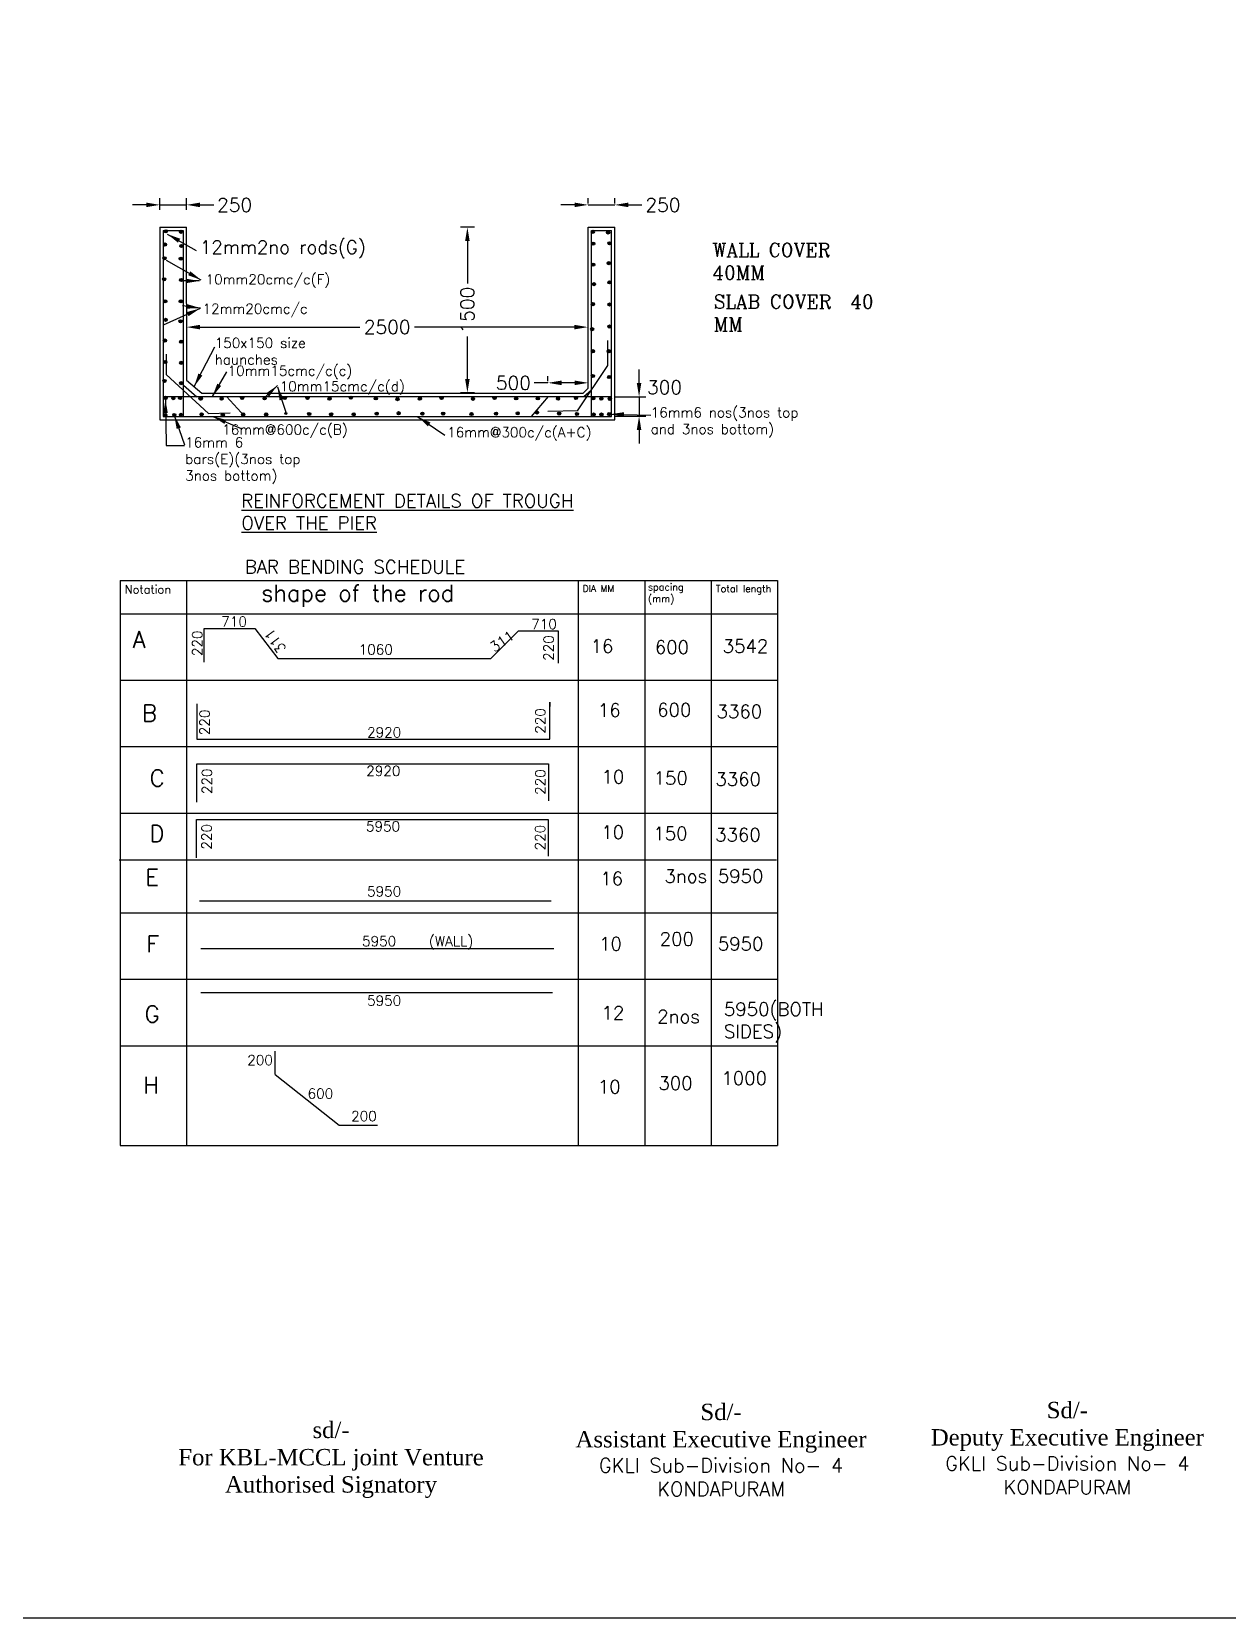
# Model space of a CAD drawing. Header units: inches. Extents: x 52682 to 53462, y 80994 to 81522.
# Drawn here: x 53029 to 53248.3, y 80993.9 to 81284.9 of the extents above; entities that cross this region are included whole.
import ezdxf

# ---------------------------------------------------------------- set-up
doc = ezdxf.new("R2010")
doc.units = ezdxf.units.IN
doc.header["$MEASUREMENT"] = 0
doc.styles.add('RC', font='romanc.shx')
doc.styles.get("Standard").update_dxf_attribs({"font": 'romans.shx'})
doc.dimstyles.new('ISO-25', dxfattribs={"dimtxt": 2.5, "dimasz": 2.5, "dimexe": 1.25, "dimexo": 0.625, "dimtad": 1, "dimtxsty": 'Standard', "dimcen": 2.5, "dimadec": 0, "dimazin": 0, "dimtfac": 1, "dimtmove": 0, "dimatfit": 3, "dimfxl": 1, "dimarcsym": 0})

# ---------------------------------------------------------------- blocks, each defined once
blk = doc.blocks.new('*D335')
at = {"color": 0, "lineweight": -2, "transparency": 16777216}
for p, q in [((53052.49, 81252.23), (53052.49, 81254.4)), ((53057.37, 81252.23), (53057.37, 81254.4)), ((53049.99, 81253.15), (53047.49, 81253.15)), ((53052.49, 81253.15), (53057.37, 81253.15)), ((53059.87, 81253.15), (53062.37, 81253.15))]:
    blk.add_line(p, q, dxfattribs=at)
at = {"color": 0, "transparency": 16777216}
for points in [[(53049.99, 81253.57), (53049.99, 81252.73), (53052.49, 81253.15)], [(53059.87, 81253.57), (53059.87, 81252.73), (53057.37, 81253.15)]]:
    blk.add_solid(points, dxfattribs=at)
at = {"color": 0, "transparency": 16777216, "insert": (53066.21, 81253.15), "char_height": 2.5, "attachment_point": 5}
blk.add_mtext('250', dxfattribs=at)
blk = doc.blocks.new('*D336')
at = {"color": 0, "lineweight": -2, "transparency": 16777216}
for p, q in [((53131.05, 81253.39), (53131.05, 81254.4)), ((53135.92, 81253.39), (53135.92, 81254.4)), ((53128.55, 81253.15), (53126.05, 81253.15)), ((53131.05, 81253.15), (53135.92, 81253.15)), ((53138.42, 81253.15), (53140.92, 81253.15))]:
    blk.add_line(p, q, dxfattribs=at)
at = {"color": 0, "transparency": 16777216}
for points in [[(53128.55, 81253.57), (53128.55, 81252.73), (53131.05, 81253.15)], [(53138.42, 81253.57), (53138.42, 81252.73), (53135.92, 81253.15)]]:
    blk.add_solid(points, dxfattribs=at)
at = {"color": 0, "transparency": 16777216, "insert": (53144.76, 81253.15), "char_height": 2.5, "attachment_point": 5}
blk.add_mtext('250', dxfattribs=at)
blk = doc.blocks.new('*D337')
at = {"color": 0, "lineweight": -2, "transparency": 16777216}
for p, q in [((53057.38, 81230.44), (53057.38, 81229.48)), ((53059.88, 81230.73), (53089.16, 81230.73)), ((53128.49, 81230.73), (53099.21, 81230.73)), ((53130.99, 81230.44), (53130.99, 81229.48))]:
    blk.add_line(p, q, dxfattribs=at)
at = {"color": 0, "transparency": 16777216}
for points in [[(53059.88, 81231.15), (53059.88, 81230.31), (53057.38, 81230.73)], [(53128.49, 81231.15), (53128.49, 81230.31), (53130.99, 81230.73)]]:
    blk.add_solid(points, dxfattribs=at)
at = {"color": 0, "transparency": 16777216, "insert": (53094.19, 81230.73), "char_height": 2.5, "attachment_point": 5}
blk.add_mtext('2500', dxfattribs=at)
blk = doc.blocks.new('*D338')
at = {"color": 0, "lineweight": -2, "transparency": 16777216}
for p, q in [((53110.18, 81249.04), (53107.65, 81249.04)), ((53108.9, 81246.54), (53108.9, 81238.71)), ((53108.9, 81221.19), (53108.9, 81229.01)), ((53110.18, 81218.69), (53107.65, 81218.69))]:
    blk.add_line(p, q, dxfattribs=at)
at = {"color": 0, "transparency": 16777216}
for points in [[(53108.48, 81246.54), (53109.31, 81246.54), (53108.9, 81249.04)], [(53108.48, 81221.19), (53109.31, 81221.19), (53108.9, 81218.69)]]:
    blk.add_solid(points, dxfattribs=at)
at = {"color": 0, "transparency": 16777216, "insert": (53108.9, 81233.86), "char_height": 2.5, "attachment_point": 5, "rotation": 90}
blk.add_mtext('1500', dxfattribs=at)
blk = doc.blocks.new('*D339')
at = {"color": 0, "lineweight": -2, "transparency": 16777216}
for p, q in [((53123.67, 81220.8), (53123.67, 81221.76)), ((53131.07, 81220.8), (53131.07, 81221.76)), ((53123.67, 81220.51), (53121.17, 81220.51)), ((53128.57, 81220.51), (53126.17, 81220.51))]:
    blk.add_line(p, q, dxfattribs=at)
at = {"color": 0, "transparency": 16777216}
for points in [[(53126.17, 81220.93), (53126.17, 81220.09), (53123.67, 81220.51)], [(53128.57, 81220.93), (53128.57, 81220.09), (53131.07, 81220.51)]]:
    blk.add_solid(points, dxfattribs=at)
at = {"color": 0, "transparency": 16777216, "insert": (53117.34, 81220.51), "char_height": 2.5, "attachment_point": 5}
blk.add_mtext('500', dxfattribs=at)
blk = doc.blocks.new('*D340')
at = {"color": 0, "lineweight": -2, "transparency": 16777216}
for p, q in [((53140.39, 81220.47), (53140.39, 81222.97)), ((53135.92, 81217.97), (53141.64, 81217.97)), ((53140.39, 81217.97), (53140.39, 81214.39)), ((53135.87, 81214.39), (53141.64, 81214.39)), ((53140.39, 81211.89), (53140.39, 81209.39))]:
    blk.add_line(p, q, dxfattribs=at)
at = {"color": 0, "transparency": 16777216}
for points in [[(53139.97, 81220.47), (53140.8, 81220.47), (53140.39, 81217.97)], [(53139.97, 81211.89), (53140.8, 81211.89), (53140.39, 81214.39)]]:
    blk.add_solid(points, dxfattribs=at)
at = {"color": 0, "transparency": 16777216, "insert": (53145.06, 81219.71), "char_height": 2.5, "attachment_point": 5}
blk.add_mtext('300', dxfattribs=at)

msp = doc.modelspace()

# ---------------------------------------------------------------- hatches: boundary and pattern name
h = msp.add_hatch(color=256)
edge = h.paths.add_edge_path()
edge.add_arc((53053.579, 81248.309), 0.291, 0, 360)
h = msp.add_hatch(color=256)
edge = h.paths.add_edge_path()
edge.add_arc((53056.374, 81248.202), 0.291, 0, 360)
h = msp.add_hatch(color=256)
edge = h.paths.add_edge_path()
edge.add_arc((53131.912, 81248.202), 0.291, 0, 360)
h = msp.add_hatch(color=256)
edge = h.paths.add_edge_path()
edge.add_arc((53134.707, 81248.095), 0.291, 0, 360)
h = msp.add_hatch(color=256)
edge = h.paths.add_edge_path()
edge.add_arc((53053.431, 81245.866), 0.291, 0, 360)
h = msp.add_hatch(color=256)
edge = h.paths.add_edge_path()
edge.add_arc((53056.442, 81245.606), 0.291, 0, 360)
h = msp.add_hatch(color=256)
edge = h.paths.add_edge_path()
edge.add_arc((53131.986, 81246.034), 0.291, 0, 360)
h = msp.add_hatch(color=256)
edge = h.paths.add_edge_path()
edge.add_arc((53134.961, 81246.102), 0.291, 0, 360)
h = msp.add_hatch(color=256)
edge = h.paths.add_edge_path()
edge.add_arc((53053.347, 81243.356), 0.291, 0, 360)
h = msp.add_hatch(color=256)
edge = h.paths.add_edge_path()
edge.add_arc((53056.323, 81243.288), 0.291, 0, 360)
h = msp.add_hatch(color=256)
edge = h.paths.add_edge_path()
edge.add_arc((53131.986, 81242.183), 0.291, 0, 360)
h = msp.add_hatch(color=256)
edge = h.paths.add_edge_path()
edge.add_arc((53134.826, 81242.453), 0.291, 0, 360)
h = msp.add_hatch(color=256)
edge = h.paths.add_edge_path()
edge.add_arc((53053.28, 81239.504), 0.291, 0, 360)
h = msp.add_hatch(color=256)
edge = h.paths.add_edge_path()
edge.add_arc((53056.39, 81239.369), 0.291, 0, 360)
h = msp.add_hatch(color=256)
edge = h.paths.add_edge_path()
edge.add_arc((53132.121, 81238.602), 0.291, 0, 360)
h = msp.add_hatch(color=256)
edge = h.paths.add_edge_path()
edge.add_arc((53134.961, 81238.939), 0.291, 0, 360)
h = msp.add_hatch(color=256)
edge = h.paths.add_edge_path()
edge.add_arc((53053.483, 81235.45), 0.291, 0, 360)
h = msp.add_hatch(color=256)
edge = h.paths.add_edge_path()
edge.add_arc((53056.323, 81235.45), 0.291, 0, 360)
h = msp.add_hatch(color=256)
edge = h.paths.add_edge_path()
edge.add_arc((53131.918, 81234.953), 0.291, 0, 360)
h = msp.add_hatch(color=256)
edge = h.paths.add_edge_path()
edge.add_arc((53134.961, 81234.885), 0.291, 0, 360)
h = msp.add_hatch(color=256)
edge = h.paths.add_edge_path()
edge.add_arc((53053.552, 81232.073), 0.291, 0, 360)
h = msp.add_hatch(color=256)
edge = h.paths.add_edge_path()
edge.add_arc((53056.274, 81231.801), 0.291, 0, 360)
h = msp.add_hatch(color=256)
edge = h.paths.add_edge_path()
edge.add_arc((53131.783, 81230.358), 0.291, 0, 360)
h = msp.add_hatch(color=256)
edge = h.paths.add_edge_path()
edge.add_arc((53134.961, 81230.831), 0.291, 0, 360)
h = msp.add_hatch(color=256)
edge = h.paths.add_edge_path()
edge.add_arc((53053.416, 81228.265), 0.291, 0, 360)
h = msp.add_hatch(color=256)
edge = h.paths.add_edge_path()
edge.add_arc((53056.41, 81228.061), 0.291, 0, 360)
h = msp.add_hatch(color=256)
edge = h.paths.add_edge_path()
edge.add_arc((53053.484, 81224.321), 0.291, 0, 360)
h = msp.add_hatch(color=256)
edge = h.paths.add_edge_path()
edge.add_arc((53056.41, 81224.185), 0.291, 0, 360)
h = msp.add_hatch(color=256)
edge = h.paths.add_edge_path()
edge.add_arc((53131.918, 81226.304), 0.291, 0, 360)
h = msp.add_hatch(color=256)
edge = h.paths.add_edge_path()
edge.add_arc((53134.826, 81226.304), 0.291, 0, 360)
h = msp.add_hatch(color=256)
edge = h.paths.add_edge_path()
edge.add_arc((53131.918, 81221.777), 0.291, 0, 360)
h = msp.add_hatch(color=256)
edge = h.paths.add_edge_path()
edge.add_arc((53134.894, 81221.574), 0.291, 0, 360)
h = msp.add_hatch(color=256)
edge = h.paths.add_edge_path()
edge.add_arc((53053.348, 81220.853), 0.291, 0, 360)
h = msp.add_hatch(color=256)
edge = h.paths.add_edge_path()
edge.add_arc((53056.41, 81220.445), 0.291, 0, 360)
h = msp.add_hatch(color=256)
edge = h.paths.add_edge_path()
edge.add_arc((53053.543, 81217.746), 0.291, 0, 360)
h = msp.add_hatch(color=256)
edge = h.paths.add_edge_path()
edge.add_arc((53054.955, 81217.712), 0.291, 0, 360)
h = msp.add_hatch(color=256)
edge = h.paths.add_edge_path()
edge.add_arc((53056.189, 81217.722), 0.291, 0, 360)
h = msp.add_hatch(color=256)
edge = h.paths.add_edge_path()
edge.add_arc((53059.942, 81217.614), 0.291, 0, 360)
h = msp.add_hatch(color=256)
edge = h.paths.add_edge_path()
edge.add_arc((53059.945, 81217.614), 0.291, 0, 360)
h = msp.add_hatch(color=256)
edge = h.paths.add_edge_path()
edge.add_arc((53059.945, 81217.614), 0.291, 0, 360)
h = msp.add_hatch(color=256)
edge = h.paths.add_edge_path()
edge.add_arc((53059.948, 81217.614), 0.291, 0, 360)
h = msp.add_hatch(color=256)
edge = h.paths.add_edge_path()
edge.add_arc((53059.948, 81217.614), 0.291, 0, 360)
h = msp.add_hatch(color=256)
edge = h.paths.add_edge_path()
edge.add_arc((53059.948, 81217.614), 0.291, 0, 360)
h = msp.add_hatch(color=256)
edge = h.paths.add_edge_path()
edge.add_arc((53059.951, 81217.614), 0.291, 0, 360)
h = msp.add_hatch(color=256)
edge = h.paths.add_edge_path()
edge.add_arc((53059.951, 81217.614), 0.291, 0, 360)
h = msp.add_hatch(color=256)
edge = h.paths.add_edge_path()
edge.add_arc((53059.951, 81217.614), 0.291, 0, 360)
h = msp.add_hatch(color=256)
edge = h.paths.add_edge_path()
edge.add_arc((53059.951, 81217.614), 0.291, 0, 360)
h = msp.add_hatch(color=256)
edge = h.paths.add_edge_path()
edge.add_arc((53059.954, 81217.614), 0.291, 0, 360)
h = msp.add_hatch(color=256)
edge = h.paths.add_edge_path()
edge.add_arc((53059.954, 81217.614), 0.291, 0, 360)
h = msp.add_hatch(color=256)
edge = h.paths.add_edge_path()
edge.add_arc((53059.954, 81217.614), 0.291, 0, 360)
h = msp.add_hatch(color=256)
edge = h.paths.add_edge_path()
edge.add_arc((53059.954, 81217.614), 0.291, 0, 360)
h = msp.add_hatch(color=256)
edge = h.paths.add_edge_path()
edge.add_arc((53059.954, 81217.614), 0.291, 0, 360)
h = msp.add_hatch(color=256)
edge = h.paths.add_edge_path()
edge.add_arc((53059.957, 81217.614), 0.291, 0, 360)
h = msp.add_hatch(color=256)
edge = h.paths.add_edge_path()
edge.add_arc((53059.957, 81217.614), 0.291, 0, 360)
h = msp.add_hatch(color=256)
edge = h.paths.add_edge_path()
edge.add_arc((53059.957, 81217.614), 0.291, 0, 360)
h = msp.add_hatch(color=256)
edge = h.paths.add_edge_path()
edge.add_arc((53059.957, 81217.614), 0.291, 0, 360)
h = msp.add_hatch(color=256)
edge = h.paths.add_edge_path()
edge.add_arc((53059.957, 81217.614), 0.291, 0, 360)
h = msp.add_hatch(color=256)
edge = h.paths.add_edge_path()
edge.add_arc((53059.957, 81217.614), 0.291, 0, 360)
h = msp.add_hatch(color=256)
edge = h.paths.add_edge_path()
edge.add_arc((53059.96, 81217.614), 0.291, 0, 360)
h = msp.add_hatch(color=256)
edge = h.paths.add_edge_path()
edge.add_arc((53059.96, 81217.614), 0.291, 0, 360)
h = msp.add_hatch(color=256)
edge = h.paths.add_edge_path()
edge.add_arc((53059.96, 81217.614), 0.291, 0, 360)
h = msp.add_hatch(color=256)
edge = h.paths.add_edge_path()
edge.add_arc((53059.96, 81217.614), 0.291, 0, 360)
h = msp.add_hatch(color=256)
edge = h.paths.add_edge_path()
edge.add_arc((53059.96, 81217.614), 0.291, 0, 360)
h = msp.add_hatch(color=256)
edge = h.paths.add_edge_path()
edge.add_arc((53059.96, 81217.614), 0.291, 0, 360)
h = msp.add_hatch(color=256)
edge = h.paths.add_edge_path()
edge.add_arc((53059.96, 81217.614), 0.291, 0, 360)
h = msp.add_hatch(color=256)
edge = h.paths.add_edge_path()
edge.add_arc((53059.963, 81217.614), 0.291, 0, 360)
h = msp.add_hatch(color=256)
edge = h.paths.add_edge_path()
edge.add_arc((53059.963, 81217.614), 0.291, 0, 360)
h = msp.add_hatch(color=256)
edge = h.paths.add_edge_path()
edge.add_arc((53059.963, 81217.614), 0.291, 0, 360)
h = msp.add_hatch(color=256)
edge = h.paths.add_edge_path()
edge.add_arc((53059.963, 81217.614), 0.291, 0, 360)
h = msp.add_hatch(color=256)
edge = h.paths.add_edge_path()
edge.add_arc((53059.963, 81217.614), 0.291, 0, 360)
h = msp.add_hatch(color=256)
edge = h.paths.add_edge_path()
edge.add_arc((53059.963, 81217.614), 0.291, 0, 360)
h = msp.add_hatch(color=256)
edge = h.paths.add_edge_path()
edge.add_arc((53059.963, 81217.614), 0.291, 0, 360)
h = msp.add_hatch(color=256)
edge = h.paths.add_edge_path()
edge.add_arc((53059.963, 81217.614), 0.291, 0, 360)
h = msp.add_hatch(color=256)
edge = h.paths.add_edge_path()
edge.add_arc((53059.967, 81217.614), 0.291, 0, 360)
h = msp.add_hatch(color=256)
edge = h.paths.add_edge_path()
edge.add_arc((53059.967, 81217.614), 0.291, 0, 360)
h = msp.add_hatch(color=256)
edge = h.paths.add_edge_path()
edge.add_arc((53059.967, 81217.614), 0.291, 0, 360)
h = msp.add_hatch(color=256)
edge = h.paths.add_edge_path()
edge.add_arc((53059.967, 81217.614), 0.291, 0, 360)
h = msp.add_hatch(color=256)
edge = h.paths.add_edge_path()
edge.add_arc((53059.967, 81217.614), 0.291, 0, 360)
h = msp.add_hatch(color=256)
edge = h.paths.add_edge_path()
edge.add_arc((53059.967, 81217.614), 0.291, 0, 360)
h = msp.add_hatch(color=256)
edge = h.paths.add_edge_path()
edge.add_arc((53059.967, 81217.614), 0.291, 0, 360)
h = msp.add_hatch(color=256)
edge = h.paths.add_edge_path()
edge.add_arc((53059.967, 81217.614), 0.291, 0, 360)
h = msp.add_hatch(color=256)
edge = h.paths.add_edge_path()
edge.add_arc((53059.967, 81217.614), 0.291, 0, 360)
h = msp.add_hatch(color=256)
edge = h.paths.add_edge_path()
edge.add_arc((53059.97, 81217.614), 0.291, 0, 360)
h = msp.add_hatch(color=256)
edge = h.paths.add_edge_path()
edge.add_arc((53059.97, 81217.614), 0.291, 0, 360)
h = msp.add_hatch(color=256)
edge = h.paths.add_edge_path()
edge.add_arc((53059.97, 81217.614), 0.291, 0, 360)
h = msp.add_hatch(color=256)
edge = h.paths.add_edge_path()
edge.add_arc((53059.97, 81217.614), 0.291, 0, 360)
h = msp.add_hatch(color=256)
edge = h.paths.add_edge_path()
edge.add_arc((53059.97, 81217.614), 0.291, 0, 360)
h = msp.add_hatch(color=256)
edge = h.paths.add_edge_path()
edge.add_arc((53059.97, 81217.614), 0.291, 0, 360)
h = msp.add_hatch(color=256)
edge = h.paths.add_edge_path()
edge.add_arc((53059.97, 81217.614), 0.291, 0, 360)
h = msp.add_hatch(color=256)
edge = h.paths.add_edge_path()
edge.add_arc((53059.97, 81217.614), 0.291, 0, 360)
h = msp.add_hatch(color=256)
edge = h.paths.add_edge_path()
edge.add_arc((53059.97, 81217.614), 0.291, 0, 360)
h = msp.add_hatch(color=256)
edge = h.paths.add_edge_path()
edge.add_arc((53059.97, 81217.614), 0.291, 0, 360)
h = msp.add_hatch(color=256)
edge = h.paths.add_edge_path()
edge.add_arc((53059.973, 81217.614), 0.291, 0, 360)
h = msp.add_hatch(color=256)
edge = h.paths.add_edge_path()
edge.add_arc((53059.973, 81217.614), 0.291, 0, 360)
h = msp.add_hatch(color=256)
edge = h.paths.add_edge_path()
edge.add_arc((53059.973, 81217.614), 0.291, 0, 360)
h = msp.add_hatch(color=256)
edge = h.paths.add_edge_path()
edge.add_arc((53059.973, 81217.614), 0.291, 0, 360)
h = msp.add_hatch(color=256)
edge = h.paths.add_edge_path()
edge.add_arc((53059.973, 81217.614), 0.291, 0, 360)
h = msp.add_hatch(color=256)
edge = h.paths.add_edge_path()
edge.add_arc((53059.973, 81217.614), 0.291, 0, 360)
h = msp.add_hatch(color=256)
edge = h.paths.add_edge_path()
edge.add_arc((53059.973, 81217.614), 0.291, 0, 360)
h = msp.add_hatch(color=256)
edge = h.paths.add_edge_path()
edge.add_arc((53059.973, 81217.614), 0.291, 0, 360)
h = msp.add_hatch(color=256)
edge = h.paths.add_edge_path()
edge.add_arc((53059.973, 81217.614), 0.291, 0, 360)
h = msp.add_hatch(color=256)
edge = h.paths.add_edge_path()
edge.add_arc((53059.976, 81217.614), 0.291, 0, 360)
h = msp.add_hatch(color=256)
edge = h.paths.add_edge_path()
edge.add_arc((53059.976, 81217.614), 0.291, 0, 360)
h = msp.add_hatch(color=256)
edge = h.paths.add_edge_path()
edge.add_arc((53059.976, 81217.614), 0.291, 0, 360)
h = msp.add_hatch(color=256)
edge = h.paths.add_edge_path()
edge.add_arc((53059.976, 81217.614), 0.291, 0, 360)
h = msp.add_hatch(color=256)
edge = h.paths.add_edge_path()
edge.add_arc((53059.976, 81217.614), 0.291, 0, 360)
h = msp.add_hatch(color=256)
edge = h.paths.add_edge_path()
edge.add_arc((53059.976, 81217.614), 0.291, 0, 360)
h = msp.add_hatch(color=256)
edge = h.paths.add_edge_path()
edge.add_arc((53059.976, 81217.614), 0.291, 0, 360)
h = msp.add_hatch(color=256)
edge = h.paths.add_edge_path()
edge.add_arc((53059.976, 81217.614), 0.291, 0, 360)
h = msp.add_hatch(color=256)
edge = h.paths.add_edge_path()
edge.add_arc((53059.979, 81217.614), 0.291, 0, 360)
h = msp.add_hatch(color=256)
edge = h.paths.add_edge_path()
edge.add_arc((53059.979, 81217.614), 0.291, 0, 360)
h = msp.add_hatch(color=256)
edge = h.paths.add_edge_path()
edge.add_arc((53059.979, 81217.614), 0.291, 0, 360)
h = msp.add_hatch(color=256)
edge = h.paths.add_edge_path()
edge.add_arc((53059.979, 81217.614), 0.291, 0, 360)
h = msp.add_hatch(color=256)
edge = h.paths.add_edge_path()
edge.add_arc((53059.979, 81217.614), 0.291, 0, 360)
h = msp.add_hatch(color=256)
edge = h.paths.add_edge_path()
edge.add_arc((53059.979, 81217.614), 0.291, 0, 360)
h = msp.add_hatch(color=256)
edge = h.paths.add_edge_path()
edge.add_arc((53059.979, 81217.614), 0.291, 0, 360)
h = msp.add_hatch(color=256)
edge = h.paths.add_edge_path()
edge.add_arc((53059.982, 81217.614), 0.291, 0, 360)
h = msp.add_hatch(color=256)
edge = h.paths.add_edge_path()
edge.add_arc((53059.982, 81217.614), 0.291, 0, 360)
h = msp.add_hatch(color=256)
edge = h.paths.add_edge_path()
edge.add_arc((53059.982, 81217.614), 0.291, 0, 360)
h = msp.add_hatch(color=256)
edge = h.paths.add_edge_path()
edge.add_arc((53059.982, 81217.614), 0.291, 0, 360)
h = msp.add_hatch(color=256)
edge = h.paths.add_edge_path()
edge.add_arc((53059.982, 81217.614), 0.291, 0, 360)
h = msp.add_hatch(color=256)
edge = h.paths.add_edge_path()
edge.add_arc((53059.982, 81217.614), 0.291, 0, 360)
h = msp.add_hatch(color=256)
edge = h.paths.add_edge_path()
edge.add_arc((53059.985, 81217.614), 0.291, 0, 360)
h = msp.add_hatch(color=256)
edge = h.paths.add_edge_path()
edge.add_arc((53059.985, 81217.614), 0.291, 0, 360)
h = msp.add_hatch(color=256)
edge = h.paths.add_edge_path()
edge.add_arc((53059.985, 81217.614), 0.291, 0, 360)
h = msp.add_hatch(color=256)
edge = h.paths.add_edge_path()
edge.add_arc((53059.985, 81217.614), 0.291, 0, 360)
h = msp.add_hatch(color=256)
edge = h.paths.add_edge_path()
edge.add_arc((53059.985, 81217.614), 0.291, 0, 360)
h = msp.add_hatch(color=256)
edge = h.paths.add_edge_path()
edge.add_arc((53059.988, 81217.614), 0.291, 0, 360)
h = msp.add_hatch(color=256)
edge = h.paths.add_edge_path()
edge.add_arc((53059.988, 81217.614), 0.291, 0, 360)
h = msp.add_hatch(color=256)
edge = h.paths.add_edge_path()
edge.add_arc((53059.988, 81217.614), 0.291, 0, 360)
h = msp.add_hatch(color=256)
edge = h.paths.add_edge_path()
edge.add_arc((53059.988, 81217.614), 0.291, 0, 360)
h = msp.add_hatch(color=256)
edge = h.paths.add_edge_path()
edge.add_arc((53059.991, 81217.614), 0.291, 0, 360)
h = msp.add_hatch(color=256)
edge = h.paths.add_edge_path()
edge.add_arc((53059.991, 81217.614), 0.291, 0, 360)
h = msp.add_hatch(color=256)
edge = h.paths.add_edge_path()
edge.add_arc((53059.991, 81217.614), 0.291, 0, 360)
h = msp.add_hatch(color=256)
edge = h.paths.add_edge_path()
edge.add_arc((53059.994, 81217.614), 0.291, 0, 360)
h = msp.add_hatch(color=256)
edge = h.paths.add_edge_path()
edge.add_arc((53059.994, 81217.614), 0.291, 0, 360)
h = msp.add_hatch(color=256)
edge = h.paths.add_edge_path()
edge.add_arc((53059.997, 81217.614), 0.291, 0, 360)
h = msp.add_hatch(color=256)
edge = h.paths.add_edge_path()
edge.add_arc((53063.827, 81217.595), 0.291, 0, 360)
h = msp.add_hatch(color=256)
edge = h.paths.add_edge_path()
edge.add_arc((53067.593, 81217.731), 0.291, 0, 360)
h = msp.add_hatch(color=256)
edge = h.paths.add_edge_path()
edge.add_arc((53071.702, 81217.663), 0.291, 0, 360)
h = msp.add_hatch(color=256)
edge = h.paths.add_edge_path()
edge.add_arc((53075.4, 81217.731), 0.291, 0, 360)
h = msp.add_hatch(color=256)
edge = h.paths.add_edge_path()
edge.add_arc((53079.577, 81217.731), 0.291, 0, 360)
h = msp.add_hatch(color=256)
edge = h.paths.add_edge_path()
edge.add_arc((53083.617, 81217.595), 0.291, 0, 360)
h = msp.add_hatch(color=256)
edge = h.paths.add_edge_path()
edge.add_arc((53087.521, 81217.8), 0.291, 0, 360)
h = msp.add_hatch(color=256)
edge = h.paths.add_edge_path()
edge.add_arc((53092.109, 81217.663), 0.291, 0, 360)
h = msp.add_hatch(color=256)
edge = h.paths.add_edge_path()
edge.add_arc((53096.081, 81217.526), 0.291, 0, 360)
h = msp.add_hatch(color=256)
edge = h.paths.add_edge_path()
edge.add_arc((53100.189, 81217.595), 0.291, 0, 360)
h = msp.add_hatch(color=256)
edge = h.paths.add_edge_path()
edge.add_arc((53104.161, 81217.731), 0.291, 0, 360)
h = msp.add_hatch(color=256)
edge = h.paths.add_edge_path()
edge.add_arc((53109.931, 81217.573), 0.291, 0, 360)
h = msp.add_hatch(color=256)
edge = h.paths.add_edge_path()
edge.add_arc((53113.885, 81217.732), 0.291, 0, 360)
h = msp.add_hatch(color=256)
edge = h.paths.add_edge_path()
edge.add_arc((53117.851, 81217.661), 0.291, 0, 360)
h = msp.add_hatch(color=256)
edge = h.paths.add_edge_path()
edge.add_arc((53121.816, 81217.661), 0.291, 0, 360)
h = msp.add_hatch(color=256)
edge = h.paths.add_edge_path()
edge.add_arc((53125.526, 81217.595), 0.291, 0, 360)
h = msp.add_hatch(color=256)
edge = h.paths.add_edge_path()
edge.add_arc((53128.813, 81217.731), 0.291, 0, 360)
h = msp.add_hatch(color=256)
edge = h.paths.add_edge_path()
edge.add_arc((53131.991, 81217.676), 0.291, 0, 360)
h = msp.add_hatch(color=256)
edge = h.paths.add_edge_path()
edge.add_arc((53133.459, 81217.624), 0.291, 0, 360)
h = msp.add_hatch(color=256)
edge = h.paths.add_edge_path()
edge.add_arc((53135.025, 81217.547), 0.291, 0, 360)
h = msp.add_hatch(color=256)
edge = h.paths.add_edge_path()
edge.add_arc((53053.478, 81214.585), 0.291, 0, 360)
h = msp.add_hatch(color=256)
edge = h.paths.add_edge_path()
edge.add_arc((53055.147, 81214.623), 0.291, 0, 360)
h = msp.add_hatch(color=256)
edge = h.paths.add_edge_path()
edge.add_arc((53056.383, 81214.65), 0.291, 0, 360)
h = msp.add_hatch(color=256)
edge = h.paths.add_edge_path()
edge.add_arc((53060.153, 81214.734), 0.291, 0, 360)
h = msp.add_hatch(color=256)
edge = h.paths.add_edge_path()
edge.add_arc((53064.032, 81214.666), 0.291, 0, 360)
h = msp.add_hatch(color=256)
edge = h.paths.add_edge_path()
edge.add_arc((53067.775, 81214.734), 0.291, 0, 360)
h = msp.add_hatch(color=256)
edge = h.paths.add_edge_path()
edge.add_arc((53071.994, 81214.734), 0.291, 0, 360)
h = msp.add_hatch(color=256)
edge = h.paths.add_edge_path()
edge.add_arc((53075.582, 81214.908), 0.189, 0, 360)
h = msp.add_hatch(color=256)
edge = h.paths.add_edge_path()
edge.add_arc((53079.887, 81214.802), 0.291, 0, 360)
h = msp.add_hatch(color=256)
edge = h.paths.add_edge_path()
edge.add_arc((53083.9, 81214.739), 0.291, 0, 360)
h = msp.add_hatch(color=256)
edge = h.paths.add_edge_path()
edge.add_arc((53088.053, 81214.734), 0.291, 0, 360)
h = msp.add_hatch(color=256)
edge = h.paths.add_edge_path()
edge.add_arc((53092.272, 81214.87), 0.291, 0, 360)
h = msp.add_hatch(color=256)
edge = h.paths.add_edge_path()
edge.add_arc((53096.287, 81214.938), 0.291, 0, 360)
h = msp.add_hatch(color=256)
edge = h.paths.add_edge_path()
edge.add_arc((53100.642, 81214.87), 0.291, 0, 360)
h = msp.add_hatch(color=256)
edge = h.paths.add_edge_path()
edge.add_arc((53104.453, 81214.87), 0.291, 0, 360)
h = msp.add_hatch(color=256)
edge = h.paths.add_edge_path()
edge.add_arc((53109.647, 81214.792), 0.291, 0, 360)
h = msp.add_hatch(color=256)
edge = h.paths.add_edge_path()
edge.add_arc((53114.159, 81214.863), 0.291, 0, 360)
h = msp.add_hatch(color=256)
edge = h.paths.add_edge_path()
edge.add_arc((53118.124, 81214.928), 0.291, 0, 360)
h = msp.add_hatch(color=256)
edge = h.paths.add_edge_path()
edge.add_arc((53121.679, 81215.065), 0.291, 0, 360)
h = msp.add_hatch(color=256)
edge = h.paths.add_edge_path()
edge.add_arc((53125.728, 81214.87), 0.291, 0, 360)
h = msp.add_hatch(color=256)
edge = h.paths.add_edge_path()
edge.add_arc((53128.994, 81214.802), 0.291, 0, 360)
h = msp.add_hatch(color=256)
edge = h.paths.add_edge_path()
edge.add_arc((53132.056, 81214.709), 0.291, 0, 360)
h = msp.add_hatch(color=256)
edge = h.paths.add_edge_path()
edge.add_arc((53133.482, 81214.7), 0.291, 0, 360)
h = msp.add_hatch(color=256)
edge = h.paths.add_edge_path()
edge.add_arc((53134.896, 81214.774), 0.291, 0, 360)

# ---------------------------------------------------------------- linework, layer by layer
for p, q in [((53052.494, 81249.051), (53057.369, 81249.056)), ((53052.494, 81249.051), (53052.494, 81213.739)), ((53053.103, 81248.427), (53053.103, 81214.334)), ((53053.103, 81248.427), (53053.103, 81214.334)), ((53053.103, 81248.427), (53053.103, 81214.334)), ((53053.103, 81248.427), (53056.759, 81248.427)), ((53056.759, 81248.427), (53056.759, 81214.334)), ((53057.342, 81249.052), (53057.369, 81220.992)), ((53131.054, 81219.469), (53131.048, 81249.037)), ((53131.048, 81249.037), (53135.923, 81249.037)), ((53131.657, 81214.334), (53131.657, 81248.427)), ((53131.657, 81248.427), (53135.314, 81248.427)), ((53135.314, 81214.334), (53135.314, 81248.427)), ((53135.314, 81248.427), (53135.314, 81248.427)), ((53135.314, 81248.427), (53135.314, 81248.427)), ((53135.93, 81213.725), (53135.923, 81249.037)), ((53134.629, 81223.715), (53134.629, 81228.304)), ((53053.656, 81225.768), (53053.656, 81222.025)), ((53053.656, 81222.025), (53061.391, 81214.901)), ((53129.07, 81215.384), (53134.629, 81223.715)), ((53056.738, 81219.913), (53056.738, 81219.719)), ((53056.738, 81219.719), (53056.835, 81219.719)), ((53056.835, 81219.719), (53056.835, 81220.108)), ((53056.835, 81220.108), (53059.269, 81217.968)), ((53057.373, 81221.025), (53060.186, 81218.597)), ((53060.167, 81218.6), (53130.126, 81218.624)), ((53125.128, 81218.61), (53125.243, 81218.61)), ((53130.148, 81218.617), (53131.004, 81219.502)), ((53130.267, 81217.993), (53131.661, 81219.248)), ((53053.103, 81217.99), (53135.314, 81217.99)), ((53059.269, 81217.968), (53059.074, 81217.968)), ((53064.716, 81217.996), (53068.056, 81214.355)), ((53123.735, 81217.996), (53120.597, 81214.355)), ((53129.19, 81215.384), (53123.631, 81215.263)), ((53052.494, 81213.739), (53135.93, 81213.725)), ((53053.103, 81214.334), (53135.314, 81214.334)), ((53061.391, 81214.901), (53065.379, 81215.022)), ((53045.22, 81184.26), (53165.789, 81184.26)), ((53045.22, 81184.26), (53045.22, 81080.666)), ((53057.407, 81184.26), (53057.407, 81080.666)), ((53129.226, 81184.26), (53129.226, 81080.666)), ((53141.414, 81184.26), (53141.414, 81080.666)), ((53153.601, 81184.26), (53153.601, 81080.666)), ((53165.789, 81184.26), (53165.789, 81080.666)), ((53045.22, 81178.166), (53165.789, 81178.166)), ((53060.639, 81169.306), (53060.639, 81175.484)), ((53060.639, 81175.484), (53069.913, 81175.484)), ((53069.913, 81175.484), (53074.109, 81169.968)), ((53113.192, 81169.968), (53118.27, 81175.043)), ((53118.27, 81175.043), (53125.557, 81175.043)), ((53125.557, 81175.043), (53125.557, 81169.086)), ((53074.109, 81169.968), (53113.192, 81169.968)), ((53045.22, 81165.979), (53165.789, 81165.979)), ((53059.246, 81161.668), (53059.246, 81155.145)), ((53124.029, 81155.145), (53124.029, 81161.919)), ((53124.029, 81161.919), (53124.029, 81161.167)), ((53059.246, 81155.145), (53124.029, 81155.145)), ((53045.22, 81153.791), (53165.789, 81153.791)), ((53059.246, 81143.603), (53059.246, 81150.628)), ((53059.246, 81150.628), (53123.778, 81150.628)), ((53123.778, 81150.628), (53123.778, 81143.854)), ((53045.22, 81141.604), (53165.789, 81141.604)), ((53059.201, 81133.423), (53059.201, 81140.448)), ((53059.201, 81140.448), (53123.733, 81140.448)), ((53123.733, 81140.448), (53123.733, 81133.673)), ((53045.014, 81133.042), (53165.583, 81133.042)), ((53059.748, 81125.538), (53124.281, 81125.538)), ((53045.22, 81123.323), (53165.789, 81123.323)), ((53059.999, 81116.756), (53124.783, 81116.756)), ((53045.22, 81111.135), (53165.789, 81111.135)), ((53059.999, 81108.727), (53124.532, 81108.727)), ((53045.22, 81098.948), (53165.789, 81098.948)), ((53073.671, 81093.673), (53073.671, 81097.945)), ((53073.671, 81093.673), (53085.36, 81084.389)), ((53085.36, 81084.389), (53092.413, 81084.389)), ((53045.22, 81080.666), (53165.789, 81080.666))]:
    msp.add_line(p, q)
msp.add_lwpolyline([(52682.478, 81489.155), (53461.655, 81489.155), (53461.655, 80993.934), (52682.478, 80993.934)], close=True)
for centre, radius in [((53053.579, 81248.309), 0.291), ((53056.374, 81248.202), 0.291), ((53131.912, 81248.202), 0.291), ((53134.707, 81248.095), 0.291), ((53053.431, 81245.866), 0.291), ((53056.442, 81245.606), 0.291), ((53131.986, 81246.034), 0.291), ((53134.961, 81246.102), 0.291), ((53053.347, 81243.356), 0.291), ((53056.323, 81243.288), 0.291), ((53131.986, 81242.183), 0.291), ((53134.826, 81242.453), 0.291), ((53053.28, 81239.504), 0.291), ((53056.39, 81239.369), 0.291), ((53132.121, 81238.602), 0.291), ((53134.961, 81238.939), 0.291), ((53053.483, 81235.45), 0.291), ((53056.323, 81235.45), 0.291), ((53131.918, 81234.953), 0.291), ((53134.961, 81234.885), 0.291), ((53053.552, 81232.073), 0.291), ((53056.274, 81231.801), 0.291), ((53131.783, 81230.358), 0.291), ((53134.961, 81230.831), 0.291), ((53053.416, 81228.265), 0.291), ((53056.41, 81228.061), 0.291), ((53053.484, 81224.321), 0.291), ((53056.41, 81224.185), 0.291), ((53131.918, 81226.304), 0.291), ((53134.826, 81226.304), 0.291), ((53131.918, 81221.777), 0.291), ((53134.894, 81221.574), 0.291), ((53053.348, 81220.853), 0.291), ((53056.41, 81220.445), 0.291), ((53053.543, 81217.746), 0.291), ((53054.955, 81217.712), 0.291), ((53056.189, 81217.722), 0.291), ((53059.942, 81217.614), 0.291), ((53059.945, 81217.614), 0.291), ((53059.945, 81217.614), 0.291), ((53059.948, 81217.614), 0.291), ((53059.948, 81217.614), 0.291), ((53059.948, 81217.614), 0.291), ((53059.951, 81217.614), 0.291), ((53059.951, 81217.614), 0.291), ((53059.951, 81217.614), 0.291), ((53059.951, 81217.614), 0.291), ((53059.954, 81217.614), 0.291), ((53059.954, 81217.614), 0.291), ((53059.954, 81217.614), 0.291), ((53059.954, 81217.614), 0.291), ((53059.954, 81217.614), 0.291), ((53059.957, 81217.614), 0.291), ((53059.957, 81217.614), 0.291), ((53059.957, 81217.614), 0.291), ((53059.957, 81217.614), 0.291), ((53059.957, 81217.614), 0.291), ((53059.957, 81217.614), 0.291), ((53059.96, 81217.614), 0.291), ((53059.96, 81217.614), 0.291), ((53059.96, 81217.614), 0.291), ((53059.96, 81217.614), 0.291), ((53059.96, 81217.614), 0.291), ((53059.96, 81217.614), 0.291), ((53059.96, 81217.614), 0.291), ((53059.963, 81217.614), 0.291), ((53059.963, 81217.614), 0.291), ((53059.963, 81217.614), 0.291), ((53059.963, 81217.614), 0.291), ((53059.963, 81217.614), 0.291), ((53059.963, 81217.614), 0.291), ((53059.963, 81217.614), 0.291), ((53059.963, 81217.614), 0.291), ((53059.967, 81217.614), 0.291), ((53059.967, 81217.614), 0.291), ((53059.967, 81217.614), 0.291), ((53059.967, 81217.614), 0.291), ((53059.967, 81217.614), 0.291), ((53059.967, 81217.614), 0.291), ((53059.967, 81217.614), 0.291), ((53059.967, 81217.614), 0.291), ((53059.967, 81217.614), 0.291), ((53059.97, 81217.614), 0.291), ((53059.97, 81217.614), 0.291), ((53059.97, 81217.614), 0.291), ((53059.97, 81217.614), 0.291), ((53059.97, 81217.614), 0.291), ((53059.97, 81217.614), 0.291), ((53059.97, 81217.614), 0.291), ((53059.97, 81217.614), 0.291), ((53059.97, 81217.614), 0.291), ((53059.97, 81217.614), 0.291), ((53059.973, 81217.614), 0.291), ((53059.973, 81217.614), 0.291), ((53059.973, 81217.614), 0.291), ((53059.973, 81217.614), 0.291), ((53059.973, 81217.614), 0.291), ((53059.973, 81217.614), 0.291), ((53059.973, 81217.614), 0.291), ((53059.973, 81217.614), 0.291), ((53059.973, 81217.614), 0.291), ((53059.976, 81217.614), 0.291), ((53059.976, 81217.614), 0.291), ((53059.976, 81217.614), 0.291), ((53059.976, 81217.614), 0.291), ((53059.976, 81217.614), 0.291), ((53059.976, 81217.614), 0.291), ((53059.976, 81217.614), 0.291), ((53059.976, 81217.614), 0.291), ((53059.979, 81217.614), 0.291), ((53059.979, 81217.614), 0.291), ((53059.979, 81217.614), 0.291), ((53059.979, 81217.614), 0.291), ((53059.979, 81217.614), 0.291), ((53059.979, 81217.614), 0.291), ((53059.979, 81217.614), 0.291), ((53059.982, 81217.614), 0.291), ((53059.982, 81217.614), 0.291), ((53059.982, 81217.614), 0.291), ((53059.982, 81217.614), 0.291), ((53059.982, 81217.614), 0.291), ((53059.982, 81217.614), 0.291), ((53059.985, 81217.614), 0.291), ((53059.985, 81217.614), 0.291), ((53059.985, 81217.614), 0.291), ((53059.985, 81217.614), 0.291), ((53059.985, 81217.614), 0.291), ((53059.988, 81217.614), 0.291), ((53059.988, 81217.614), 0.291), ((53059.988, 81217.614), 0.291), ((53059.988, 81217.614), 0.291), ((53059.991, 81217.614), 0.291), ((53059.991, 81217.614), 0.291), ((53059.991, 81217.614), 0.291), ((53059.994, 81217.614), 0.291), ((53059.994, 81217.614), 0.291), ((53059.997, 81217.614), 0.291), ((53063.827, 81217.595), 0.291), ((53067.593, 81217.731), 0.291), ((53071.702, 81217.663), 0.291), ((53075.4, 81217.731), 0.291), ((53079.577, 81217.731), 0.291), ((53083.617, 81217.595), 0.291), ((53087.521, 81217.8), 0.291), ((53092.109, 81217.663), 0.291), ((53096.081, 81217.526), 0.291), ((53100.189, 81217.595), 0.291), ((53104.161, 81217.731), 0.291), ((53109.931, 81217.573), 0.291), ((53113.885, 81217.732), 0.291), ((53117.851, 81217.661), 0.291), ((53121.816, 81217.661), 0.291), ((53125.526, 81217.595), 0.291), ((53128.813, 81217.731), 0.291), ((53131.991, 81217.676), 0.291), ((53133.459, 81217.624), 0.291), ((53135.025, 81217.547), 0.291), ((53053.478, 81214.585), 0.291), ((53055.147, 81214.623), 0.291), ((53056.383, 81214.65), 0.291), ((53060.153, 81214.734), 0.291), ((53064.032, 81214.666), 0.291), ((53067.775, 81214.734), 0.291), ((53071.994, 81214.734), 0.291), ((53075.582, 81214.908), 0.189), ((53079.887, 81214.802), 0.291), ((53083.9, 81214.739), 0.291), ((53088.053, 81214.734), 0.291), ((53092.272, 81214.87), 0.291), ((53096.287, 81214.938), 0.291), ((53100.642, 81214.87), 0.291), ((53104.453, 81214.87), 0.291), ((53109.647, 81214.792), 0.291), ((53114.159, 81214.863), 0.291), ((53118.124, 81214.928), 0.291), ((53121.679, 81215.065), 0.291), ((53125.728, 81214.87), 0.291), ((53128.994, 81214.802), 0.291), ((53132.056, 81214.709), 0.291), ((53133.482, 81214.7), 0.291), ((53134.896, 81214.774), 0.291)]:
    msp.add_circle(centre, radius)

# ---------------------------------------------------------------- texts
for s, height, p in [('710', 1.8281, (53063.765, 81175.807)), ('710', 1.8281, (53120.614, 81175.346)), ('1060', 1.8281, (53088.963, 81170.69)), ('2920', 1.8281, (53090.499, 81155.491)), ('2920', 1.8281, (53090.346, 81148.429)), ('5950', 1.8281, (53090.301, 81138.248)), ('5950', 1.8281, (53090.499, 81126.323)), ('5950    (WALL)', 1.82812, (53089.578, 81117.194)), ('5950', 1.8281, (53090.499, 81106.294)), ('200', 1.8281, (53068.528, 81095.393)), ('600', 1.8281, (53079.591, 81089.252)), ('200', 1.8281, (53087.58, 81085.107))]:
    msp.add_text(s, height=height).set_placement(p)
for s, rotation, p in [('220', 90, (53060.259, 81170.386)), ('311', 125.55842, (53075.754, 81171.756)), ('311', 34.97145, (53113.851, 81171.017)), ('220', 90, (53124.705, 81169.523)), ('220', 90, (53061.622, 81155.882)), ('220', 90, (53123.194, 81156.155)), ('220', 90, (53062.032, 81145.08)), ('220', 90, (53123.194, 81144.944)), ('220', 90, (53061.987, 81134.9)), ('220', 90, (53123.15, 81134.763))]:
    msp.add_text(s, height=1.8281, rotation=rotation).set_placement(p)
at = {"attachment_point": 1}
for s, insert, char_height, width in [('12mm2no rods(G)', (53059.855, 81246.606), 2.4375, 34.2394), ('10mm20cmc/c(F)', (53060.881, 81240.405), 1.82812, 23.68236), ('12mm20cmc/c', (53060.325, 81235.015), 1.82812, 23.68236), ('150x150 size haunches', (53062.549, 81228.74), 1.82812, 23.68236), ('10mm15cmc/c(c)', (53064.92, 81223.649), 1.82812, 23.68236), ('10mm15cmc/c(d)', (53074.478, 81220.785), 1.82812, 23.68236), ('16mm6 nos(3nos top and 3nos bottom)', (53142.514, 81215.993), 1.82812, 29.44893), ('16mm@600c/c(B) ', (53063.929, 81212.857), 1.82812, 23.68236), ('16mm@300c/c(A+C) ', (53105.187, 81212.359), 1.82812, 23.68236), ('16mm 6 bars(E)(3nos top 3nos bottom)', (53057.136, 81210.502), 1.82812, 29.44893), ('{\\LREINFORCEMENT DETAILS OF TROUGH OVER THE PIER}', (53067.437, 81200.088), 2.4375, 69.29336), ('BAR BENDING SCHEDULE', (53068.065, 81187.998), 2.4375, 50.59515), ('Notation', (53046.068, 81183.385), 1.5234, 10.46918), ('shape of the rod ', (53071.108, 81183.484), 3.04688, 48.35473), ('DIA MM ', (53130.031, 81183.413), 1.2188, 10.72994), ('spacing (mm)', (53142.015, 81183.692), 1.28628, 11.28734), ('Total length', (53154.454, 81183.407), 1.28628, 10.59059), ('A', (53047.504, 81174.984), 3.047, 9.22626), ('16', (53131.497, 81173.421), 2.4375, 9.54176), ('600', (53143.278, 81173.239), 2.4375, 9.54176), ('3542', (53155.721, 81173.461), 2.4375, 9.54176), ('B', (53049.225, 81161.457), 3.047, 9.22626), ('16', (53132.834, 81161.693), 2.4375, 9.54176), ('600', (53143.708, 81161.734), 2.4375, 9.54176), ('3360', (53154.61, 81161.471), 2.4375, 9.54176), ('C', (53050.637, 81149.538), 3.047, 9.22626), ('10', (53133.501, 81149.481), 2.4375, 9.54176), ('150', (53143.056, 81149.259), 2.4375, 9.54176), ('3360', (53154.388, 81149.037), 2.4375, 9.54176), ('D', (53050.592, 81139.358), 3.047, 9.22626), ('10', (53133.456, 81139.3), 2.4375, 9.54176), ('150', (53143.011, 81139.078), 2.4375, 9.54176), ('3360', (53154.343, 81138.856), 2.4375, 9.54176), ('E', (53049.853, 81131.348), 3.047, 9.22626), ('3nos', (53145.056, 81131.274), 2.4375, 9.54176), ('5950', (53154.833, 81131.274), 2.4375, 9.54176), ('16', (53133.279, 81130.83), 2.4375, 9.54176), ('200', (53144.167, 81119.728), 2.4375, 9.54176), ('F', (53050.01, 81119.116), 3.047, 9.22626), ('10', (53133.056, 81118.84), 2.4375, 9.54176), ('5950', (53154.833, 81118.84), 2.4375, 9.54176), ('G', (53049.704, 81106.254), 3.047, 9.22626), ('12', (53133.501, 81106.183), 2.4375, 9.54176), ('2nos', (53143.722, 81105.517), 2.4375, 9.54176), ('5950(BOTH SIDES)', (53155.944, 81106.85), 2.4375, 9.54176), ('H', (53049.453, 81093.207), 3.047, 9.22626), ('300', (53143.944, 81093.305), 2.4375, 9.54176), ('1000', (53155.499, 81094.193), 2.4375, 9.54176), ('10', (53132.834, 81092.639), 2.4375, 9.54176)]:
    msp.add_mtext(s, dxfattribs=dict(at, insert=insert, char_height=char_height, width=width))
at = {"color": 0, "char_height": 2.5, "width": 32.80628, "attachment_point": 1, "style": 'RC'}
for s, insert in [('WALL COVER    40MM', (53153.832, 81246.138)), ('SLAB COVER  40 MM', (53154.053, 81236.667))]:
    msp.add_mtext(s, dxfattribs=dict(at, insert=insert))
at = {"color": 0, "char_height": 2.6, "attachment_point": 5}
for s, insert in [('{\\fTimes New Roman|b0|i0|c0|p18;\\H1.154x;Sd/-\\PAssistant Executive Engineer\\P}GKLI Sub-Division No- 4\\PKONDAPURAM', (53155.422, 81024.808)), ('{\\fTimes New Roman|b0|i0|c0|p18;\\H1.154x;Sd/-\\PDeputy Executive Engineer\\P}GKLI Sub-Division No- 4\\PKONDAPURAM', (53218.94, 81025.15)), ('{\\fTimes New Roman|b0|i0|c0|p18;\\H1.154x;sd/-\\PFor KBL-MCCL joint Venture\\PAuthorised Signatory}', (53083.89, 81022.987))]:
    msp.add_mtext(s, dxfattribs=dict(at, insert=insert))

# ---------------------------------------------------------------- dimensions: what is measured, and where the dimension line sits
for base, p1, p2, text, picture, middle in [((53057.369, 81253.149), (53052.494, 81251.602), (53057.369, 81251.602), '250', '*D335', (53066.208, 81253.149)), ((53135.922, 81253.149), (53131.047, 81252.762), (53135.922, 81252.762), '250', '*D336', (53144.761, 81253.149)), ((53130.989, 81230.729), (53057.381, 81231.06), (53130.989, 81231.06), '2500', '*D337', (53094.185, 81230.729)), ((53123.675, 81220.511), (53131.068, 81220.175), (53123.675, 81220.175), '500', '*D339', (53117.336, 81220.511))]:
    dim = msp.add_linear_dim(base=base, p1=p1, p2=p2, text=text, dimstyle='ISO-25', override={"dimtad": 0, "dimtoh": 1})
    dim.commit()
    dim.dimension.update_dxf_attribs({"geometry": picture, "text_midpoint": middle})
dim = msp.add_linear_dim(base=(53108.897, 81249.037), p1=(53110.809, 81218.689), p2=(53110.809, 81249.037), angle=90, text='1500', dimstyle='ISO-25', override={"dimtad": 0, "dimtoh": 1})
dim.commit()
dim.dimension.update_dxf_attribs({"geometry": '*D338', "text_midpoint": (53108.897, 81233.863)})
dim = msp.add_linear_dim(base=(53140.388, 81214.388), p1=(53135.292, 81217.97), p2=(53135.245, 81214.388), angle=90, text='300', dimstyle='ISO-25', override={"dimtad": 0, "dimtoh": 1, "dimtmove": 2})
dim.commit()
dim.dimension.update_dxf_attribs({"geometry": '*D340', "text_midpoint": (53145.059, 81219.715), "dimtype": 160})

# ---------------------------------------------------------------- leaders
for points, override in [([(53053.848, 81247.806), (53059.168, 81244.805)], {"dimgap": 100, "dimtad": 0}), ([(53060.061, 81239.369), (53053.704, 81242.966)], {"dimgap": 100, "dimtad": 0}), ([(53059.756, 81239.197), (53056.59, 81239.197)], {"dimgap": 100, "dimtad": 0}), ([(53059.866, 81234.145), (53053.122, 81231.096)], {"dimgap": 100, "dimtad": 0}), ([(53059.946, 81234.225), (53056.654, 81234.626)], {"dimgap": 100, "dimtad": 0}), ([(53058.779, 81219.811), (53062.549, 81227.136)], {"dimgap": 0.625, "dimtad": 0, "dimtoh": 1}), ([(53062.123, 81217.993), (53064.769, 81222.526)], {"dimgap": 0.625, "dimtad": 0, "dimtoh": 1}), ([(53074.052, 81220.025), (53071.949, 81218.002)], {"dimgap": 100, "dimtad": 0}), ([(53074.052, 81219.792), (53075.61, 81215.122)], {"dimgap": 100, "dimtad": 0}), ([(53053.512, 81217.452), (53053.632, 81209), (53057.016, 81209)], {"dimgap": 0.625, "dimtad": 0, "dimtoh": 1}), ([(53055.147, 81214.554), (53057.016, 81209.12)], {"dimgap": 0.625, "dimtad": 0, "dimtoh": 1}), ([(53062.208, 81214.338), (53067.381, 81212.123)], {"dimgap": 0.625, "dimtad": 0, "dimtoh": 1}), ([(53099.823, 81214.297), (53104.778, 81210.916)], {"dimgap": 0.625, "dimtad": 0, "dimtoh": 1}), ([(53135.113, 81214.769), (53142.571, 81214.593)], {"dimgap": 100, "dimtad": 0})]:
    msp.add_leader(points, dimstyle='ISO-25', override=override)

doc.saveas('drawing.dxf')
